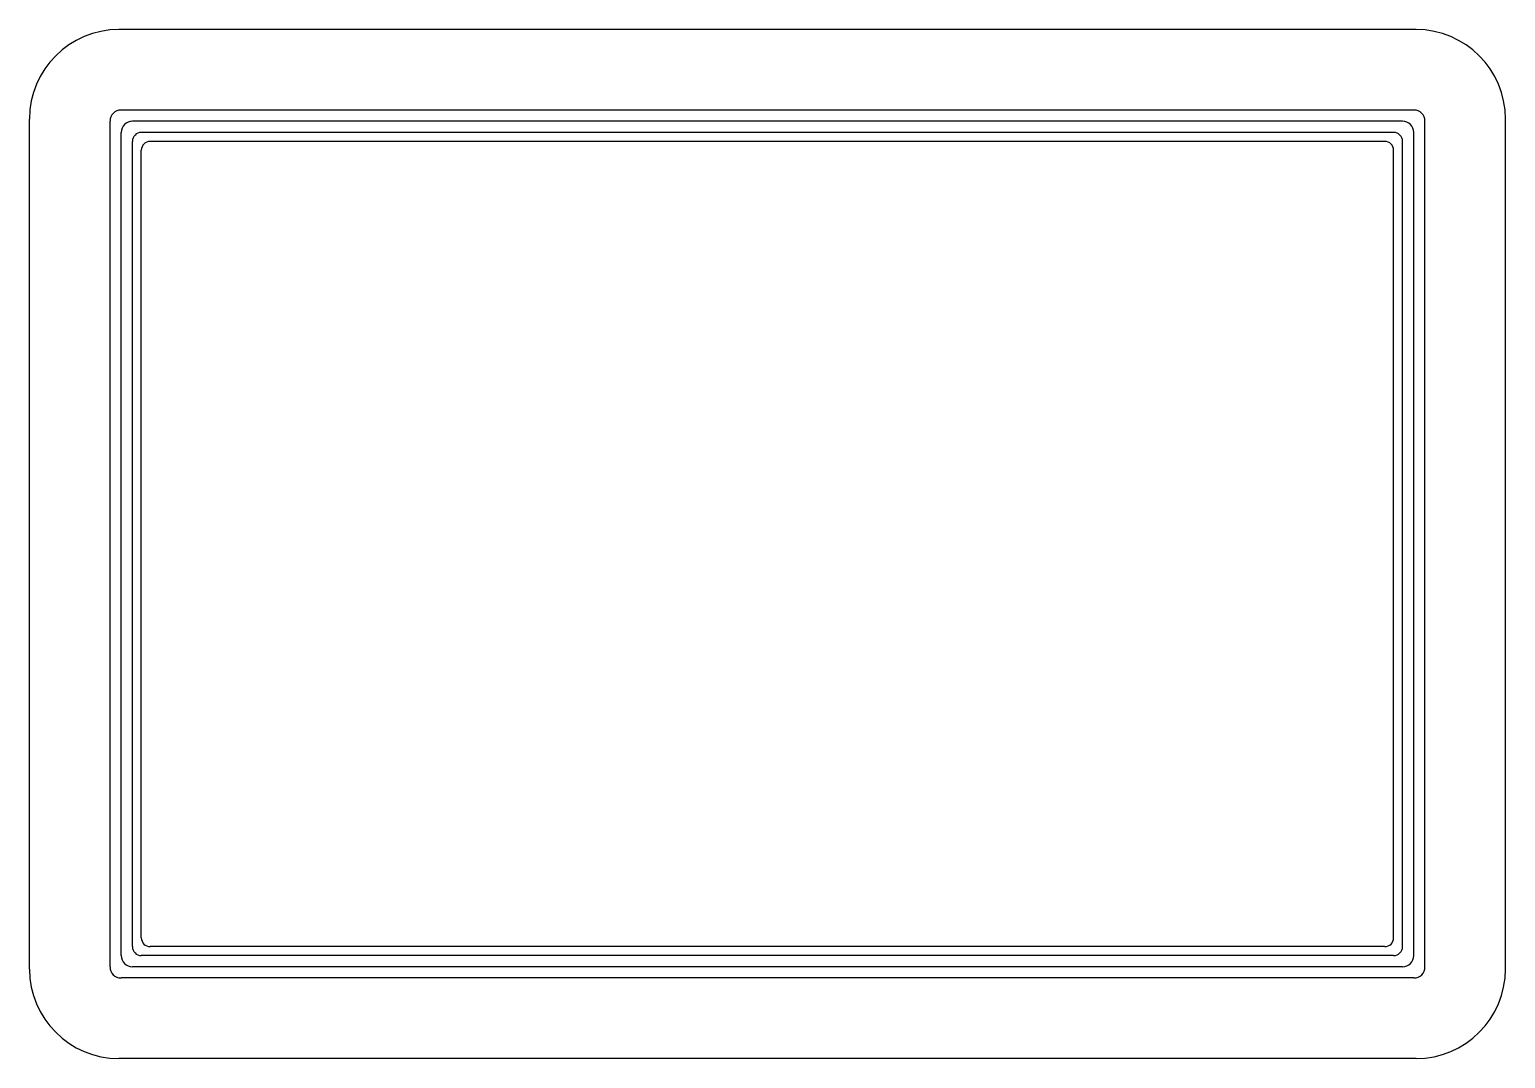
# Model space of a CAD drawing. Extents: x -1020.81 to -1017.51, y 409.79 to 412.09.
import ezdxf

# ---------------------------------------------------------------- set-up
doc = ezdxf.new("R2010")
doc.units = 0
doc.header["$LTSCALE"] = 10
doc.header["$MEASUREMENT"] = 0
doc.layers.add('Piscinas_Fibratec', color=4, linetype='CONTINUOUS')

msp = doc.modelspace()

# ---------------------------------------------------------------- linework, layer by layer
at = {"layer": 'Piscinas_Fibratec'}
for p, q in [((-1017.7051, 412.0889), (-1020.6051, 412.0889)), ((-1020.8051, 409.9889), (-1020.8051, 411.8889)), ((-1017.5051, 409.9889), (-1017.5051, 411.8889)), ((-1017.7051, 409.7889), (-1020.6051, 409.7889))]:
    msp.add_line(p, q, dxfattribs=at)
at = {"layer": 'Piscinas_Fibratec', "color": 2}
for p, q in [((-1017.7101, 411.9089), (-1020.6001, 411.9089)), ((-1020.6251, 409.9939), (-1020.6251, 411.8839)), ((-1017.6851, 409.9939), (-1017.6851, 411.8839)), ((-1017.7101, 409.9689), (-1020.6001, 409.9689))]:
    msp.add_line(p, q, dxfattribs=at)
at = {"layer": 'Piscinas_Fibratec', "color": 1}
for p, q in [((-1017.7351, 411.8839), (-1020.5751, 411.8839)), ((-1020.6001, 410.0189), (-1020.6001, 411.8589)), ((-1017.7551, 411.8589), (-1020.5551, 411.8589)), ((-1017.7101, 410.0189), (-1017.7101, 411.8589)), ((-1020.5751, 410.0389), (-1020.5751, 411.8389)), ((-1020.5551, 410.0589), (-1020.5551, 411.8189)), ((-1017.7751, 411.8389), (-1020.5351, 411.8389)), ((-1017.7551, 410.0589), (-1017.7551, 411.8189)), ((-1017.7351, 410.0389), (-1017.7351, 411.8389)), ((-1017.7751, 410.0389), (-1020.5351, 410.0389)), ((-1017.7351, 409.9939), (-1020.5751, 409.9939)), ((-1017.7551, 410.0189), (-1020.5551, 410.0189))]:
    msp.add_line(p, q, dxfattribs=at)
at = {"layer": 'Piscinas_Fibratec'}
for centre, start, end in [((-1020.6051, 411.8889), 90, 180), ((-1017.7051, 411.8889), 0, 90), ((-1020.6051, 409.9889), 180, 270), ((-1017.7051, 409.9889), 270, 0)]:
    msp.add_arc(centre, 0.2, start, end, dxfattribs=at)
at = {"layer": 'Piscinas_Fibratec', "color": 2}
for centre, start, end in [((-1020.6001, 411.8839), 90, 180), ((-1017.7101, 411.8839), 0, 90), ((-1020.6001, 409.9939), 180, 270), ((-1017.7101, 409.9939), 270, 0)]:
    msp.add_arc(centre, 0.025, start, end, dxfattribs=at)
at = {"layer": 'Piscinas_Fibratec', "color": 1}
for centre, radius, start, end in [((-1020.5751, 411.8589), 0.025, 90, 180), ((-1017.7351, 411.8589), 0.025, 0, 90), ((-1020.5551, 411.8389), 0.02, 90, 180), ((-1017.7551, 411.8389), 0.02, 0, 90), ((-1020.5351, 411.8189), 0.02, 90, 180), ((-1017.7751, 411.8189), 0.02, 0, 90), ((-1020.5351, 410.0589), 0.02, 180, 270), ((-1017.7751, 410.0589), 0.02, 270, 0), ((-1020.5551, 410.0389), 0.02, 180, 270), ((-1017.7551, 410.0389), 0.02, 270, 0), ((-1020.5751, 410.0189), 0.025, 180, 270), ((-1017.7351, 410.0189), 0.025, 270, 0)]:
    msp.add_arc(centre, radius, start, end, dxfattribs=at)

doc.saveas('drawing.dxf')
